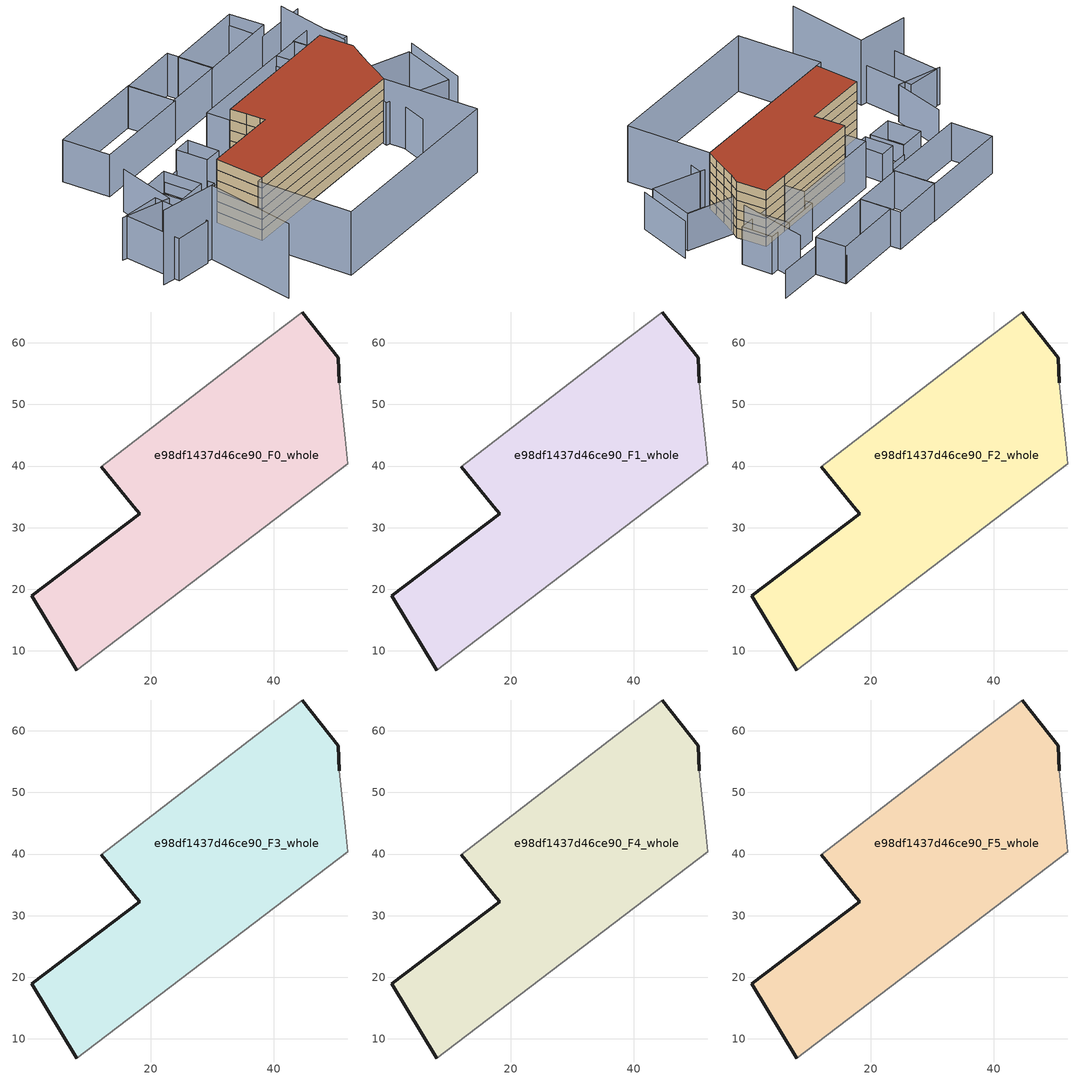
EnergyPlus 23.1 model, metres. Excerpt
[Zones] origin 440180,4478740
e98df1437d46ce90_F0_whole
 floor ground (EU_floor_Construction): 44.61,64.99 50.47,57.53 50.62,53.51 51.1,48.91 51.58,44.44 52.01,40.36 8.07,6.91 0.71,18.95 18.23,32.25 17.31,33.38 14.86,36.4 12.02,39.86 36.94,59.1 z0
 wall outside (EU_wall_Construction): 12.02,39.86 14.86,36.4 17.31,33.38 18.23,32.25 0.71,18.95 8.07,6.91 / 50.62,53.51 50.47,57.53 44.61,64.99 z0:3
 wall adiabatic (EU_wall_Construction): 8.07,6.91 52.01,40.36 51.58,44.44 51.1,48.91 50.62,53.51 / 44.61,64.99 36.94,59.1 12.02,39.86 z0:3
e98df1437d46ce90_F1_whole
 floor to e98df1437d46ce90_F0_whole (EU_floor_Construction): 44.61,64.99 50.47,57.53 50.62,53.51 51.1,48.91 51.58,44.44 52.01,40.36 8.07,6.91 0.71,18.95 18.23,32.25 17.31,33.38 14.86,36.4 12.02,39.86 36.94,59.1 z3
 wall outside (EU_wall_Construction): 12.02,39.86 14.86,36.4 17.31,33.38 18.23,32.25 0.71,18.95 8.07,6.91 / 50.62,53.51 50.47,57.53 44.61,64.99 z3:6
 wall adiabatic (EU_wall_Construction): 8.07,6.91 52.01,40.36 51.58,44.44 51.1,48.91 50.62,53.51 / 44.61,64.99 36.94,59.1 12.02,39.86 z3:6
e98df1437d46ce90_F2_whole
 floor to e98df1437d46ce90_F1_whole (EU_floor_Construction): 44.61,64.99 50.47,57.53 50.62,53.51 51.1,48.91 51.58,44.44 52.01,40.36 8.07,6.91 0.71,18.95 18.23,32.25 17.31,33.38 14.86,36.4 12.02,39.86 36.94,59.1 z6
 wall outside (EU_wall_Construction): 12.02,39.86 14.86,36.4 17.31,33.38 18.23,32.25 0.71,18.95 8.07,6.91 / 50.62,53.51 50.47,57.53 44.61,64.99 z6:9
 wall adiabatic (EU_wall_Construction): 8.07,6.91 52.01,40.36 51.58,44.44 51.1,48.91 50.62,53.51 / 44.61,64.99 36.94,59.1 12.02,39.86 z6:9
e98df1437d46ce90_F3_whole
 floor to e98df1437d46ce90_F2_whole (EU_floor_Construction): 44.61,64.99 50.47,57.53 50.62,53.51 51.1,48.91 51.58,44.44 52.01,40.36 8.07,6.91 0.71,18.95 18.23,32.25 17.31,33.38 14.86,36.4 12.02,39.86 36.94,59.1 z9
 wall outside (EU_wall_Construction): 12.02,39.86 14.86,36.4 17.31,33.38 18.23,32.25 0.71,18.95 8.07,6.91 / 50.62,53.51 50.47,57.53 44.61,64.99 z9:12
 wall adiabatic (EU_wall_Construction): 8.07,6.91 52.01,40.36 51.58,44.44 51.1,48.91 50.62,53.51 / 44.61,64.99 36.94,59.1 12.02,39.86 z9:12
e98df1437d46ce90_F4_whole
 floor to e98df1437d46ce90_F3_whole (EU_floor_Construction): 44.61,64.99 50.47,57.53 50.62,53.51 51.1,48.91 51.58,44.44 52.01,40.36 8.07,6.91 0.71,18.95 18.23,32.25 17.31,33.38 14.86,36.4 12.02,39.86 36.94,59.1 z12
 wall outside (EU_wall_Construction): 12.02,39.86 14.86,36.4 17.31,33.38 18.23,32.25 0.71,18.95 8.07,6.91 / 50.62,53.51 50.47,57.53 44.61,64.99 z12:15
 wall adiabatic (EU_wall_Construction): 8.07,6.91 52.01,40.36 51.58,44.44 51.1,48.91 50.62,53.51 / 44.61,64.99 36.94,59.1 12.02,39.86 z12:15
e98df1437d46ce90_F5_whole
 floor to e98df1437d46ce90_F4_whole (EU_floor_Construction): 44.61,64.99 50.47,57.53 50.62,53.51 51.1,48.91 51.58,44.44 52.01,40.36 8.07,6.91 0.71,18.95 18.23,32.25 17.31,33.38 14.86,36.4 12.02,39.86 36.94,59.1 z15
 wall outside (EU_wall_Construction): 12.02,39.86 14.86,36.4 17.31,33.38 18.23,32.25 0.71,18.95 8.07,6.91 / 50.62,53.51 50.47,57.53 44.61,64.99 z15:18
 wall adiabatic (EU_wall_Construction): 8.07,6.91 52.01,40.36 51.58,44.44 51.1,48.91 50.62,53.51 / 44.61,64.99 36.94,59.1 12.02,39.86 z15:18
 roof outside (EU_roof_Construction): 52.01,40.36 51.58,44.44 51.1,48.91 50.62,53.51 50.47,57.53 44.61,64.99 36.94,59.1 12.02,39.86 14.86,36.4 17.31,33.38 18.23,32.25 0.71,18.95 8.07,6.91 z18
shading: -18.71,31.67 -13.02,15.1 / -13.02,15.1 -26.99,10.31 / 57.66,28.34 54.6,39.73 / 72.8,44.53 67.74,63.03 / -16.29,16.35 -8.03,1.69 / -8.03,1.69 -17.54,-3.67 / -17.54,-3.67 -25.8,10.99 / -25.8,10.99 -16.29,16.35 / -27.67,50.04 -3.81,68.33 / -3.81,68.33 4.38,57.66 / 4.38,57.66 -19.48,39.36 / -19.48,39.36 -27.67,50.04 / 46.75,66.63 36.94,59.1 / 36.94,59.1 31.43,66.28 / 31.43,66.28 41.24,73.81 / 41.24,73.81 46.75,66.63 / 18.35,69.03 4.1,57.86 / 4.1,57.86 -3.95,68.14 / -3.95,68.14 10.31,79.3 / 10.31,79.3 18.35,69.03 / 46.95,66.16 41.11,73.98 / 41.11,73.98 48.2,79.27 / 48.2,79.27 54.04,71.45 / 54.04,71.45 46.95,66.16 / 12.17,76.58 30.98,91.32 / 30.98,91.32 37.01,83.63 / 37.01,83.63 18.19,68.89 / 18.19,68.89 12.17,76.58 / 65.72,59.48 70.07,43.74 / 70.07,43.74 52.13,38.78 / 52.13,38.78 47.77,54.52 / 47.77,54.52 65.72,59.48 z0:12; 49.15,92.62 36.48,83.21 / 36.48,83.21 30.6,91.14 / 3.62,33.38 -1.8,40.6 / -1.8,40.6 2.36,43.72 / 2.36,43.72 7.78,36.5 / 7.78,36.5 3.62,33.38 z0:9; 51.21,65.48 42.35,85.83 / 7.84,44.97 33.04,64.36 / 33.04,64.36 37.06,59.14 / 37.06,59.14 11.87,39.74 / 11.87,39.74 7.84,44.97 z0:15; -21.6,-3.95 -6.47,3.17 / -6.47,3.17 4.68,-20.55 z0:21; 6.44,5.68 52.01,40.36 / 52.01,40.36 68.29,18.98 / 68.29,18.98 22.72,-15.7 / 22.72,-15.7 6.44,5.68 z0:18; -6.45,36.7 0.1,28.14 / 0.1,28.14 -7.01,22.7 / -7.01,22.7 -13.56,31.26 / -13.56,31.26 -6.45,36.7 z0:6; 0.03,28.1 -6.55,36.84 / -6.55,36.84 -1.71,40.48 / -1.71,40.48 4.87,31.75 / 4.87,31.75 0.03,28.1 z0:3
[Building]
EU S2 Campaign: North Axis=0; Terrain=City; Solar Distribution=FullExterior
[Site:Location]
Madrid: Latitude=40.5; Longitude=-3.5; Time Zone=1; Elevation=609
[SizingPeriod:WeatherFileDays]
AnnualSizingPeriod: Begin Month=1; Begin Day of Month=1; End Month=12; End Day of Month=31; Day of Week for Start Day=Monday; Use Weather File Daylight Saving Period=No; Use Weather File Rain and Snow Indicators=No
[MATERIAL]
EU_InternalMass_Material: Roughness=MediumRough; Thickness=0.1; Conductivity=1; Density=1800; Specific Heat=900; Thermal Absorptance=0.9; Solar Absorptance=0.7; Visible Absorptance=0.7
[MATERIAL:NOMASS] Roughness=MediumRough; Thermal Absorptance=0.9; Solar Absorptance=0.7; Visible Absorptance=0.7
Name | Thermal Resistance
EU_wall_NoMass | 0.609216
EU_roof_NoMass | 0.513268
EU_floor_NoMass | 0.568163
[CONSTRUCTION]
EU_wall_Construction: EU_wall_NoMass
EU_roof_Construction: EU_roof_NoMass
EU_floor_Construction: EU_floor_NoMass
EU_InternalMass_Construction: EU_InternalMass_Material
[ZONE] Type=1; Multiplier=1; Ceiling Height=autocalculate; Volume=3696.62; Floor Area=autocalculate; Part of Total Floor Area=Yes
e98df1437d46ce90_F0_whole; e98df1437d46ce90_F1_whole; e98df1437d46ce90_F2_whole; e98df1437d46ce90_F3_whole; e98df1437d46ce90_F4_whole; e98df1437d46ce90_F5_whole
[INTERNALMASS] Construction=EU_InternalMass_Construction; Surface Area=1232.21
Name | Zone or ZoneList
e98df1437d46ce90_F0_whole_EU_InternalMass | e98df1437d46ce90_F0_whole
e98df1437d46ce90_F1_whole_EU_InternalMass | e98df1437d46ce90_F1_whole
e98df1437d46ce90_F2_whole_EU_InternalMass | e98df1437d46ce90_F2_whole
e98df1437d46ce90_F3_whole_EU_InternalMass | e98df1437d46ce90_F3_whole
e98df1437d46ce90_F4_whole_EU_InternalMass | e98df1437d46ce90_F4_whole
e98df1437d46ce90_F5_whole_EU_InternalMass | e98df1437d46ce90_F5_whole
[OTHEREQUIPMENT] Fuel Type=Electricity; Design Level Calculation Method=Watts/Area; Power per Zone Floor Area=1; Fraction Latent=0; Fraction Radiant=0; Fraction Lost=0; Carbon Dioxide Generation Rate=0; EndUse Subcategory=EU_Step8_InternalGains
Name | Zone or ZoneList or Space or SpaceList | Schedule
EU_Step8_InternalGain_e98df1437d46ce90_F0_whole_f000 | e98df1437d46ce90_F0_whole | EU_Step8_GainSchedule_e98df1437d46ce90_F0_whole_f000
EU_Step8_InternalGain_e98df1437d46ce90_F1_whole_f000 | e98df1437d46ce90_F1_whole | EU_Step8_GainSchedule_e98df1437d46ce90_F1_whole_f000
EU_Step8_InternalGain_e98df1437d46ce90_F2_whole_f000 | e98df1437d46ce90_F2_whole | EU_Step8_GainSchedule_e98df1437d46ce90_F2_whole_f000
EU_Step8_InternalGain_e98df1437d46ce90_F3_whole_f000 | e98df1437d46ce90_F3_whole | EU_Step8_GainSchedule_e98df1437d46ce90_F3_whole_f000
EU_Step8_InternalGain_e98df1437d46ce90_F4_whole_f000 | e98df1437d46ce90_F4_whole | EU_Step8_GainSchedule_e98df1437d46ce90_F4_whole_f000
EU_Step8_InternalGain_e98df1437d46ce90_F5_whole_f000 | e98df1437d46ce90_F5_whole | EU_Step8_GainSchedule_e98df1437d46ce90_F5_whole_f000
[ZONEVENTILATION:DESIGNFLOWRATE] Schedule=EU_AlwaysOn; Design Flow Rate Calculation Method=AirChanges/Hour; Air Changes per Hour=0.752966; Ventilation Type=Natural; Fan Pressure Rise=0; Fan Total Efficiency=1; Constant Term Coefficient=1; Temperature Term Coefficient=0; Velocity Term Coefficient=0; Velocity Squared Term Coefficient=0; Minimum Indoor Temperature=-100; Maximum Indoor Temperature=100; Delta Temperature=-100; Minimum Outdoor Temperature=-100; Maximum Outdoor Temperature=100; Maximum Wind Speed=40
Name | Zone or ZoneList or Space or SpaceList
EU_ConstantAir_e98df1437d46ce90_F0_whole | e98df1437d46ce90_F0_whole
EU_ConstantAir_e98df1437d46ce90_F1_whole | e98df1437d46ce90_F1_whole
EU_ConstantAir_e98df1437d46ce90_F2_whole | e98df1437d46ce90_F2_whole
EU_ConstantAir_e98df1437d46ce90_F3_whole | e98df1437d46ce90_F3_whole
EU_ConstantAir_e98df1437d46ce90_F4_whole | e98df1437d46ce90_F4_whole
EU_ConstantAir_e98df1437d46ce90_F5_whole | e98df1437d46ce90_F5_whole
[HVACTEMPLATE:THERMOSTAT] Constant Heating Setpoint=20; Constant Cooling Setpoint=50
EU_HeatOnly_e98df1437d46ce90_F0_whole; EU_HeatOnly_e98df1437d46ce90_F1_whole; EU_HeatOnly_e98df1437d46ce90_F2_whole; EU_HeatOnly_e98df1437d46ce90_F3_whole; EU_HeatOnly_e98df1437d46ce90_F4_whole; EU_HeatOnly_e98df1437d46ce90_F5_whole
[HVACTEMPLATE:ZONE:IDEALLOADSAIRSYSTEM] System Availability Schedule=EU_AlwaysOn; Maximum Heating Supply Air Temperature=50; Minimum Cooling Supply Air Temperature=13; Maximum Heating Supply Air Humidity Ratio=0.0156; Minimum Cooling Supply Air Humidity Ratio=0.0077; Heating Limit=NoLimit; Cooling Limit=NoLimit; Heating Availability Schedule=EU_AlwaysOn; Cooling Availability Schedule=EU_CoolingOff; Dehumidification Control Type=ConstantSensibleHeatRatio; Cooling Sensible Heat Ratio=0.7; Dehumidification Setpoint=60; Humidification Control Type=None; Humidification Setpoint=30; Outdoor Air Method=None; Outdoor Air Flow Rate per Person=0.00944; Outdoor Air Flow Rate per Zone Floor Area=0; Outdoor Air Flow Rate per Zone=0; Demand Controlled Ventilation Type=None; Outdoor Air Economizer Type=NoEconomizer; Heat Recovery Type=None; Sensible Heat Recovery Effectiveness=0.7; Latent Heat Recovery Effectiveness=0.65
Name | Template Thermostat
e98df1437d46ce90_F0_whole | EU_HeatOnly_e98df1437d46ce90_F0_whole
e98df1437d46ce90_F1_whole | EU_HeatOnly_e98df1437d46ce90_F1_whole
e98df1437d46ce90_F2_whole | EU_HeatOnly_e98df1437d46ce90_F2_whole
e98df1437d46ce90_F3_whole | EU_HeatOnly_e98df1437d46ce90_F3_whole
e98df1437d46ce90_F4_whole | EU_HeatOnly_e98df1437d46ce90_F4_whole
e98df1437d46ce90_F5_whole | EU_HeatOnly_e98df1437d46ce90_F5_whole
[SIZING:ZONE] Zone Cooling Design Supply Air Temperature Input Method=SupplyAirTemperature; Zone Cooling Design Supply Air Temperature=13; Zone Heating Design Supply Air Temperature Input Method=SupplyAirTemperature; Zone Heating Design Supply Air Temperature=50; Zone Cooling Design Supply Air Humidity Ratio=0.008; Zone Heating Design Supply Air Humidity Ratio=0.008; Cooling Design Air Flow Method=DesignDay; Cooling Design Air Flow Rate=0; Cooling Minimum Air Flow per Zone Floor Area=0.000762; Cooling Minimum Air Flow=0; Cooling Minimum Air Flow Fraction=0.2; Heating Design Air Flow Method=DesignDay; Heating Design Air Flow Rate=0; Heating Maximum Air Flow per Zone Floor Area=0.002032; Heating Maximum Air Flow=0.141576; Heating Maximum Air Flow Fraction=0.3; Account for Dedicated Outdoor Air System=No; Dedicated Outdoor Air System Control Strategy=NeutralSupplyAir; Dedicated Outdoor Air Low Setpoint Temperature for Design=autosize; Dedicated Outdoor Air High Setpoint Temperature for Design=autosize; Zone Load Sizing Method=Sensible Load Only No Latent Load; Zone Latent Cooling Design Supply Air Humidity Ratio Input Method=HumidityRatioDifference; Zone Cooling Design Supply Air Humidity Ratio Difference=0.005; Zone Latent Heating Design Supply Air Humidity Ratio Input Method=HumidityRatioDifference; Zone Humidification Design Supply Air Humidity Ratio Difference=0.005
e98df1437d46ce90_F0_whole; e98df1437d46ce90_F1_whole; e98df1437d46ce90_F2_whole; e98df1437d46ce90_F3_whole; e98df1437d46ce90_F4_whole; e98df1437d46ce90_F5_whole
[SCHEDULE:CONSTANT]
Name | Hourly Value
EU_AlwaysOn | 1
EU_CoolingOff | 0
[SCHEDULE:FILE] Column Number=1; Rows to Skip at Top=0; Number of Hours of Data=8760; Column Separator=Comma; Interpolate to Timestep=No; Minutes per Item=60; Adjust Schedule for Daylight Savings=Yes
Name | File
EU_Step8_GainSchedule_e98df1437d46ce90_F0_whole_f000 | ../../schedules/e98df1437d46ce90/e98df1437d46ce90_F0_whole_f000_gain.csv
EU_Step8_GainSchedule_e98df1437d46ce90_F1_whole_f000 | ../../schedules/e98df1437d46ce90/e98df1437d46ce90_F1_whole_f000_gain.csv
EU_Step8_GainSchedule_e98df1437d46ce90_F2_whole_f000 | ../../schedules/e98df1437d46ce90/e98df1437d46ce90_F2_whole_f000_gain.csv
EU_Step8_GainSchedule_e98df1437d46ce90_F3_whole_f000 | ../../schedules/e98df1437d46ce90/e98df1437d46ce90_F3_whole_f000_gain.csv
EU_Step8_GainSchedule_e98df1437d46ce90_F4_whole_f000 | ../../schedules/e98df1437d46ce90/e98df1437d46ce90_F4_whole_f000_gain.csv
EU_Step8_GainSchedule_e98df1437d46ce90_F5_whole_f000 | ../../schedules/e98df1437d46ce90/e98df1437d46ce90_F5_whole_f000_gain.csv
